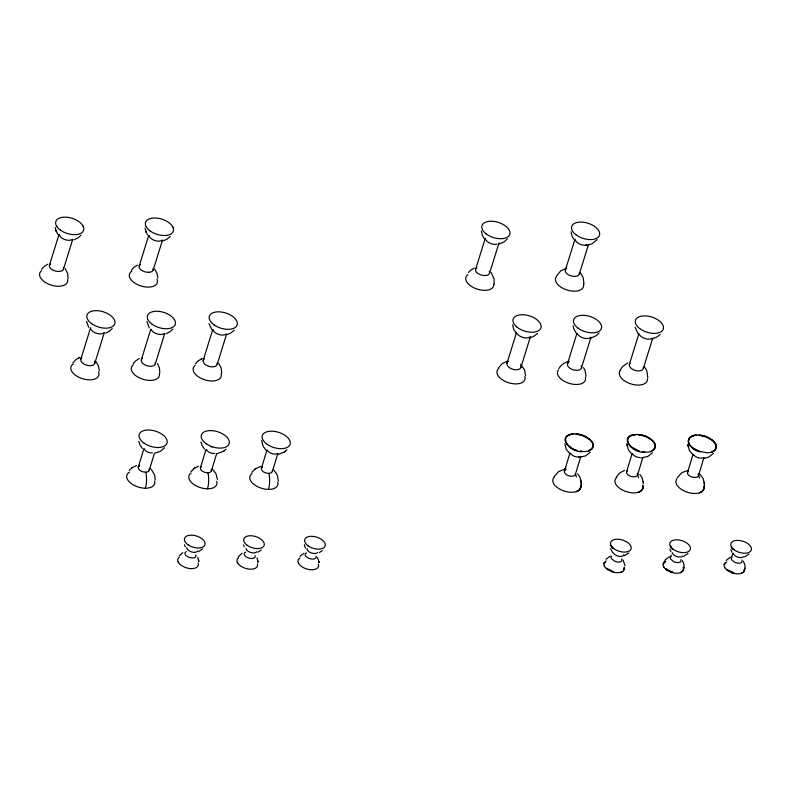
<?xml version="1.0" encoding="UTF-8"?>
<svg xmlns="http://www.w3.org/2000/svg" width="791" height="791" viewBox="0 0 791 791"><rect width="100%" height="100%" fill="white"/><g stroke="black" fill="none" stroke-linecap="round" stroke-linejoin="round"><path stroke-width="1.19" d="M155.254 479.89L154.552 474.916L151.536 469.725M278.373 481.066L277.295 475.114L273.933 470.151M221.757 373.016L221.134 367.983L218.652 363.237M684.136 567.74L684.007 564.645L682.386 560.631M745.132 568.324L745.003 565.229L743.372 561.215M583.966 284.107L583.194 277.522L580.297 272.727M68.145 278.689L67.601 273.37L65.159 268.614M647.829 377.9L646.9 370.979L644.645 367.113M159.841 373.006L159.426 367.934L157.449 363.593M494.088 284.187L494.118 279.164L491.31 272.677M580.831 487.671L580.861 485.298L580.129 489.154L580.97 486.94M642.984 488.265L643.014 485.892L642.282 489.748L643.123 487.533M703.941 488.848L703.98 486.475L703.239 490.321L703.654 489.619L701.973 491.587L699.363 492.823L702.695 490.934L700.213 492.546A14.554 7.969 17.3 0 1 682.376 490.025A14.554 7.969 17.3 0 1 676.898 478.881M589.829 439.519L582.72 435.574L576.016 434.121C584.43 432.875 601.249 445.58 588.464 451.008A14.554 7.969 17.3 0 1 583.887 451.582L579.951 451.186L582.512 451.523C572.229 453.688 555.193 435.792 573.317 434.101C558.377 434.694 567.74 449.763 577.222 450.534L573.089 448.972L568.699 446.124M651.972 440.112L644.863 436.167L638.169 434.714C646.573 433.468 663.402 446.173 650.607 451.602A14.554 7.969 17.3 0 1 646.029 452.175L642.104 451.78L644.655 452.116C634.382 454.281 617.346 436.385 635.47 434.694C620.53 435.287 629.883 450.356 639.375 451.127L630.852 446.717M690.869 446.322C685.224 441.961 690.108 434.388 696.436 435.277C681.773 435.722 690.306 451.137 700.342 451.71L693.845 448.813L690.187 445.649M565.17 439.42C568.828 425.36 605.837 441.378 588.464 451.008M627.312 440.014C630.981 425.954 667.99 441.971 650.607 451.602M712.938 440.696L705.829 436.751L699.135 435.297C707.579 434.041 724.289 446.786 711.574 452.185A14.554 7.969 17.3 0 1 706.996 452.749L698.809 451.246L691.818 447.301M605.975 560.859L603.968 563.33L605.679 561.659M664.104 562.243L663.214 563.894L665.785 561.392M725.1 562.826L724.2 564.477L726.781 561.976M575.423 474.293L580.871 456.298M698.532 475.47L703.98 457.475M703.664 489.609L704.089 488.106M593.359 446.223L591.965 449.051L588.642 450.929M655.512 446.816L654.117 449.644L650.785 451.523M688.279 440.597L689.673 437.769L693.183 435.811M716.478 447.399L715.084 450.227L711.574 452.185M623.575 570.637L624.435 567.641L623.496 570.894L621.153 571.952M683.276 567.078L683.464 570.449L680.398 572.516M743.817 571.784L744.677 568.788L743.728 572.041L741.394 573.099M570.004 452.907L564.418 471.248M693.114 454.083L687.527 472.425M143.873 448.774L138.267 467.184M149.272 470.23L154.433 453.273L160.435 451.325L164.528 447.785M266.992 449.95L261.386 468.351M272.391 471.396L277.878 453.342M200.42 467.778L205.996 449.456M211.424 470.823L216.566 453.905M626.561 471.841L632.138 453.52M637.566 474.887L642.717 457.979M516.434 332.813L506.982 363.267M520.982 367.242L530.148 337.52M576.926 333.387L567.473 363.84M581.474 367.825L590.887 337.5M638.802 333.98L629.339 364.433M643.34 368.418L652.753 338.093M90.639 327.593L80.83 359.193M94.831 363.178L104.224 332.912M150.794 329.264L141.332 359.776M155.333 363.761L164.726 333.486M212.67 329.857L203.198 360.37M217.199 364.344L226.592 334.079M49.457 265.153L59.009 234.492M63.369 269.415L72.693 239.455M139.186 266.013L148.738 235.342M153.098 270.265L162.422 240.316M475.727 268.95L485.279 238.269M489.649 272.974L498.983 243.005M565.456 269.8L574.642 240.306M579.378 273.834L588.356 245.012M731.527 557.704L732.881 553.384M670.541 557.121L671.223 555.005M663.718 562.826L665.162 559.899L669.384 556.686M620.154 370.208L622.626 366.54L627.579 362.97M556.35 276.217L560.809 270.769L566.574 268.179M238.289 556.854L242.016 553.216M498.3 368.122L502.048 363.682L507.664 361.012M558.792 368.695C560.928 364.849 564.932 361.952 569.332 361.457M554.026 476.686L558.733 471.485L565.041 469.172M616.179 477.28L619.333 473.305L624.475 470.319M677.145 477.863L681.842 472.652L688.15 470.348M580.535 488.442L578.854 490.41L576.253 491.646L579.566 489.817L577.094 491.369A14.554 7.969 17.3 0 1 558.436 488.344A14.554 7.969 17.3 0 1 554.659 476.835M642.688 489.036L641.007 491.003L638.396 492.239L641.728 490.361L639.247 491.962A14.554 7.969 17.3 0 1 620.589 488.937A14.554 7.969 17.3 0 1 616.812 477.428M133.125 363.761L135.291 361.151L139.265 358.442M190.898 471.812L193.933 468.598M251.864 472.395L254.9 469.182M41.616 269.316L43.98 266.646L47.648 264.243M131.346 270.176L133.699 267.506L137.377 265.094M72.92 362.772L76.134 359.43L79.97 357.403M195.288 363.939L198.501 360.597L202.338 358.57M179.27 555.915L182.77 552.652M299.997 556.409L303.833 553.384M112.243 328.522L109.603 331.073L105.697 333.14M172.735 329.096L170.105 331.656L166.189 333.713M682.821 571.201L683.681 568.205M129.348 470.388L131.781 468.005M599.034 332.952L596.493 335.522L590.847 338.212M80.949 235.154L78.428 237.567L74.047 239.802M590.294 452.195L585.696 455.873L578.883 457.356M652.437 452.788L647.839 456.466L641.036 457.949M713.403 453.372L708.805 457.05L704.227 458.355M170.332 236.4L166.654 239.396L162.521 240.988M234.215 330.163L230.932 332.932L227.472 334.504M202.634 548.855L198.64 551.634M468.44 272.47L471.08 269.909L474.363 268.119M226.008 449.179L224.239 450.791M286.975 449.763L285.205 451.364M507.427 238.763L504.144 241.908L498.37 244.271M597.156 239.624L591.668 244.053L585.498 245.388M660.149 334.425L657.41 336.699L652.723 338.805M537.573 333.426L533.599 336.412L529.99 337.737M682.673 556.073L682.593 556.142A5.745 3.134 18.4 0 1 676.631 556.478A5.745 3.134 18.4 0 1 672.182 552.602M743.659 556.656L743.589 556.726A5.745 3.134 18.4 0 1 737.627 557.062A5.745 3.134 18.4 0 1 733.168 553.186M611.651 556.132L611.581 556.202A5.745 3.026 17.6 0 0 611.354 558.555L614.35 561.037A5.745 3.026 17.6 0 0 621.518 561.205L621.855 558.851M670.897 556.706L670.827 556.765A5.745 3.026 17.6 0 0 670.6 559.118L673.596 561.6A5.745 3.026 17.6 0 0 680.764 561.768L681.1 559.415M731.893 557.279L731.813 557.348A5.745 3.026 17.6 0 0 731.596 559.702L734.582 562.183A5.745 3.026 17.6 0 0 741.76 562.352L742.096 559.998M261.277 550.052L257.886 552.197M322.263 550.635L319.267 552.632M605.916 559.326L610.138 556.122M726.148 560.473L730.38 557.269M132.463 467.501L136.398 465.583M194.616 468.094L198.541 466.176M216.487 453.856L223.556 451.295M255.582 468.677L260.546 466.463M278.491 454.311L284.523 451.869M223.438 451.384L224.436 450.643M284.404 451.968L285.403 451.226M131.593 468.153L132.581 467.412M193.736 468.747L194.734 468.005M254.702 469.33L255.701 468.588M628.786 552.919L624.386 555.747M688.032 553.482L683.632 556.32M749.018 554.066L744.618 556.894M711.752 452.106C726.81 443.711 700.589 431.609 693.005 435.89M78.774 357.868L79.298 357.661M201.141 359.035L201.665 358.827M564.23 469.271L566.396 469.122M59.028 271.471L58.88 271.481A7.277 3.915 15.2 0 0 63.409 267.823M148.757 272.331L148.599 272.331A7.277 3.915 15.2 0 0 153.128 268.673A7.287 3.915 15.2 0 0 153.049 268.436M58.781 271.481L58.811 271.481A7.277 3.915 15.2 0 1 50.149 267.931A7.287 3.915 15.2 0 1 50.397 263.986M148.51 272.341L148.54 272.331A7.277 3.915 15.2 0 1 139.878 268.792A7.287 3.915 15.2 0 1 140.521 264.599M639.968 457.544L639.741 457.544A5.705 3.095 18.1 0 1 632.721 454.004M731.873 572.743L733.929 572.931L726.81 569.362L728.086 570.865L731.873 572.743A10.688 5.853 17.3 0 0 742.62 572.852M670.877 572.16L672.943 572.348L665.824 568.778L667.09 570.281L670.877 572.16A10.688 5.853 17.3 0 0 681.624 572.269M611.631 571.596L613.697 571.784L606.578 568.215L607.844 569.718L611.631 571.596A10.688 5.853 17.3 0 0 622.379 571.705M212.255 468.944L215.943 473.641L217.426 479.415M150.102 468.351L150.814 468.974M693.124 455.161L689.317 450.415L687.972 444.71M699.244 473.542L703.051 478.288L704.395 483.993M632.157 454.578L628.351 449.832L627.006 444.127M570.004 453.985L566.198 449.239L564.853 443.533M629.231 445.066L629.913 445.738M567.078 444.473L567.76 445.145M520.587 364.295L524.532 369.812L525.55 375.626M266.142 450.425L263.166 446.351L261.683 440.567M516.266 333.189L513.804 329.54L512.558 324.893M713.887 441.675L716.458 446.559M652.921 441.091L654.76 443.474L655.502 445.976M590.768 440.498L592.607 442.881L593.349 445.382M95.919 361.645L98.272 365.442L99.399 370.672M204.464 449.08L202.209 445.768L200.944 441.951M142.311 448.487L140.056 445.175L138.791 441.358M154.522 269.019L156.836 272.855L157.923 278.036M484.794 239.406L482.441 235.609L481.343 230.962M639.83 474.392L642.084 477.715L643.439 483.41M577.687 473.799L579.941 477.121L581.286 482.817M211.751 329.491L209.022 323.608M58.287 234.907L56.299 231.536L55.251 227.422M147.334 234.818L144.98 228.283M146.543 227.353L146.147 226.681M56.823 226.493L56.408 225.801M638.07 333.792L635.133 327.345M576.204 333.199L573.969 329.313L573.089 325.783M149.212 327.968L146.908 321.403M88.721 327.385L86.476 321.344M573.811 239.317L572.17 236.46L571.072 231.822M583.451 367.558L585.024 370.396L586.042 376.209M612.62 552.622L610.583 548.489M298.682 563.597L298.375 563.024M237.666 562.974L237.34 562.361M178.44 562.45L178.113 561.837M317.448 557.408L318.981 561.887M724.823 567.661L724.477 567.009M663.837 567.078L663.491 566.435M604.591 566.514L604.245 565.862M172.764 226.888L173.12 227.66M83.045 226.028L83.401 226.799M305.524 547.955L304.664 545.879M185.282 546.808L184.432 544.732M257.026 557.892L258.064 562.48M197.78 557.319L198.808 561.511M244.192 546.71L243.559 544.91M623.14 560.068L624.959 565.585M730.825 549.636L731.883 552.148M669.829 549.053L670.887 551.564M145.524 231.021L146.028 232.396M55.805 230.161L55.983 230.665M56.092 230.952L56.299 231.536M642.707 485.041L643.103 486.663M688.21 471.456A5.705 3.184 15.8 0 0 688.714 475.262A5.705 3.184 15.8 0 0 694.824 477.448L695.052 477.438A5.705 3.184 15.8 0 0 698.275 473.947L699.491 478.15M638.535 477.566L637.398 473.404L637.566 474.056M575.532 473.849L576.382 476.973M698.364 473.987L698.532 474.64M744.45 568.146L744.815 569.767M683.454 567.572L683.829 569.184M624.208 566.999L624.583 568.62M304.555 545.483L304.377 544.613M703.931 486.425L704.069 487.236M580.812 485.249L580.95 486.07M688.299 441.437L688.427 442.228M627.332 440.854L627.421 441.655M565.179 440.261L565.278 441.062M318.991 562.025L319.05 562.658M258.034 561.689L257.955 560.977M198.788 561.116L198.709 560.404M318.941 561.561L319.02 562.272M704.405 484.24L704.484 486.01L704.306 482.105M581.286 483.074L581.375 484.834L581.197 480.928M687.962 444.463L688.051 446.608M643.35 481.521L643.439 483.667M626.996 443.88L627.095 446.025M493.881 284.276A14.554 7.969 17.3 0 1 476.103 288.735A14.554 7.969 17.3 0 1 467.877 274.655M489.273 271.254A7.277 3.915 15.2 0 1 485.18 275.545L484.923 275.545A7.277 3.915 15.2 0 1 476.825 272.588A7.277 3.915 15.2 0 1 476.933 267.813M496.827 244.142A7.277 4.054 19.5 0 1 494.889 244.37L494.642 244.37A7.277 4.054 19.4 0 1 485.753 239.653M583.382 283.86A14.554 7.969 17.3 0 1 567.898 290.267A14.554 7.969 17.3 0 1 556.607 276.385M579.279 272.747A7.277 3.915 15.2 0 1 574.909 276.405L574.652 276.405A7.277 3.915 15.2 0 1 566.979 273.824A7.277 3.915 15.2 0 1 565.931 269.187M586.556 245.002A7.277 4.054 19.5 0 1 584.618 245.23L584.361 245.22A7.277 4.054 19.4 0 1 575.106 239.159M647.453 378.909A14.554 7.969 17.3 0 1 631.03 383.951A14.554 7.969 17.3 0 1 620.273 370.495M643.32 367.083A7.287 4.182 16.7 0 1 635.262 370.475A7.287 4.182 16.7 0 1 630.032 363.247M652.1 338.34A7.287 3.777 17.8 0 1 644.863 338.479A7.287 3.777 17.8 0 1 639.217 334.099M585.34 377.109A14.554 7.969 17.3 0 1 570.163 383.645A14.554 7.969 17.3 0 1 558.406 369.901M581.177 365.778A7.287 4.182 16.7 0 1 573.95 370.03A7.287 4.182 16.7 0 1 568.156 362.654M586.615 338.548A7.277 3.777 17.7 0 1 577.361 333.515M590.877 337.144A7.287 3.777 17.8 0 1 586.863 338.548M524.838 376.526A14.554 7.969 17.3 0 1 508.672 382.775A14.554 7.969 17.3 0 1 498.785 368.458M520.953 365.907A7.287 4.182 16.7 0 1 512.222 369.09A7.287 4.182 16.7 0 1 508.405 361.517M530.375 336.57A7.287 3.777 17.8 0 1 523.751 337.658A7.287 3.777 17.8 0 1 517.126 333.545M637.309 473.364A5.705 3.184 15.8 0 1 631.515 476.577A5.705 3.184 15.8 0 1 627.243 470.872M575.413 473.463A5.715 3.184 15.8 0 1 568.798 475.826A5.715 3.184 15.8 0 1 565.09 470.279M570.568 453.411A5.705 3.095 18.1 0 0 577.588 456.951L577.816 456.951A5.715 3.095 18 0 0 579.279 456.783M693.687 454.588A5.705 3.095 18.1 0 0 700.707 458.127L700.935 458.127A5.705 3.095 18 0 0 703.347 457.574M623.951 554.531A5.745 3.134 18.4 0 1 619.086 556.33A5.745 3.134 18.4 0 1 613.213 552.84M607.844 569.718A10.688 5.853 17.3 0 1 604.136 562.688M667.09 570.281A10.688 5.853 17.3 0 1 663.382 563.251M728.086 570.865A10.688 5.853 17.3 0 1 724.378 563.835M72.416 239.208A7.277 4.054 19.4 0 1 68.738 240.306L68.52 240.296A7.287 4.054 19.4 0 1 59.345 234.897M67.65 279.539A14.554 7.969 17.3 0 1 50.644 284.918A14.554 7.969 17.3 0 1 41.567 270.7M162.135 240.059A7.277 4.054 19.4 0 1 158.467 241.156L158.249 241.156A7.287 4.054 19.4 0 1 148.995 235.421M156.994 279.134A14.554 7.969 17.3 0 1 140.877 285.937A14.554 7.969 17.3 0 1 131.86 271.175M226.137 334.128A7.287 3.777 17.7 0 1 218.336 334.277A7.287 3.777 17.7 0 1 212.937 329.372M217.169 363.01A7.287 4.173 16.7 0 1 208.616 366.243A7.287 4.173 16.7 0 1 204.414 358.748M221.075 373.659A14.554 7.969 17.3 0 1 204.731 379.828A14.554 7.969 17.3 0 1 195.15 365.442M164.439 333.397A7.287 3.777 17.7 0 1 157.211 333.931A7.287 3.777 17.7 0 1 151.2 329.442M155.303 362.416A7.287 4.173 16.7 0 1 146.75 365.66A7.287 4.173 16.7 0 1 142.548 358.155M159.357 373.698A14.554 7.969 17.3 0 1 142.35 379.077A14.554 7.969 17.3 0 1 133.274 364.859M104.096 332.665A7.287 3.777 17.7 0 1 96.611 333.327A7.287 3.777 17.7 0 1 90.619 328.522M94.534 361.131A7.287 4.173 16.7 0 1 86.961 365.294A7.287 4.173 16.7 0 1 81.859 357.71M98.48 371.859A14.554 7.969 17.3 0 1 82.363 378.662A14.554 7.969 17.3 0 1 73.345 363.89M207.944 472.791A14.554 5.824 -89.8 0 1 207.499 488.818M216.704 481.373A14.554 7.969 17.3 0 1 200.202 487.572A14.554 7.969 17.3 0 1 191.076 473.048M211.246 469.468A5.715 3.184 15.8 0 1 204.978 472.405A5.715 3.184 15.8 0 1 201.369 466.611M214.766 453.411A5.715 3.095 18 0 1 213.817 453.48L213.619 453.48A5.715 3.095 18.1 0 1 206.471 449.723M210.821 446.668A5.715 3.095 18 0 1 212.225 446.945M145.791 472.197A14.554 5.824 -89.8 0 1 145.346 488.225M138.198 466.413A14.554 5.824 -89.8 0 1 139.483 465.276M154.611 480.977A14.554 7.969 17.3 0 1 137.387 486.752A14.554 7.969 17.3 0 1 129.526 472.098M149.104 468.875A5.715 3.184 15.8 0 1 142.459 471.693A5.715 3.184 15.8 0 1 139.691 465.761M152.436 452.838A5.715 3.095 18 0 1 151.674 452.887L151.447 452.887A5.715 3.095 18.1 0 1 144.239 448.922M268.91 473.374A14.554 5.824 -89.8 0 1 268.465 489.392M261.732 467.125A14.554 5.824 -89.8 0 1 262.157 466.739M277.73 482.154A14.554 7.969 17.3 0 1 261 488.106A14.554 7.969 17.3 0 1 252.042 473.631M272.302 470.269A5.715 3.184 15.8 0 1 265.885 472.969A5.715 3.184 15.8 0 1 262.197 467.283M276.988 453.619A5.715 3.095 18 0 1 274.784 454.064L274.556 454.064A5.715 3.095 18.1 0 1 267.536 450.524M197.651 550.922A5.745 3.134 18.4 0 1 191.679 551.98A5.745 3.134 18.4 0 1 186.755 547.738M195.782 554.926A5.745 3.026 17.6 0 1 189.247 557.398A5.745 3.026 17.6 0 1 186.241 551.614M198.126 563.014A10.688 5.853 17.3 0 1 186.34 567.809A10.688 5.853 17.3 0 1 179.221 557.171M256.759 551.732A5.745 3.134 18.4 0 1 250.866 552.533A5.745 3.134 18.4 0 1 246.031 548.539M255.088 555.638A5.745 3.026 17.6 0 1 248.245 557.873A5.745 3.026 17.6 0 1 245.665 552.118M257.461 563.854A10.688 5.853 17.3 0 1 245.358 568.304A10.688 5.853 17.3 0 1 238.467 557.744M317.567 552.533A5.745 3.134 18.4 0 1 311.15 552.879A5.745 3.134 18.4 0 1 307.007 548.549M316.014 556.073A5.745 3.026 17.6 0 1 309.479 558.545A5.745 3.026 17.6 0 1 306.473 552.771M318.368 564.161A10.688 5.853 17.3 0 1 306.058 568.788A10.688 5.853 17.3 0 1 300.056 557.942M732.13 547.926L731.319 546.719L733.198 549.616L732.13 547.926M671.134 547.342L670.333 546.136L672.212 549.033L671.134 547.342M611.888 546.779L611.087 545.572L612.966 548.47L611.888 546.779M486.04 233.79A14.554 7.969 17.3 0 0 509.533 234.887A14.554 7.969 17.3 0 0 492.022 221.233A14.554 7.969 17.3 0 0 486.04 233.79M575.769 234.65A14.554 7.969 17.3 0 0 599.262 235.738A14.554 7.969 17.3 0 0 581.741 222.093A14.554 7.969 17.3 0 0 575.769 234.65M639.682 328.552A14.554 7.969 17.3 0 0 663.105 329.491A14.554 7.969 17.3 0 0 645.426 315.906A14.554 7.969 17.3 0 0 639.682 328.552M577.806 327.958A14.554 7.969 17.3 0 0 601.239 328.898A14.554 7.969 17.3 0 0 583.55 315.322A14.554 7.969 17.3 0 0 577.806 327.958M517.037 327.167A14.554 7.969 17.3 0 0 540.649 328.522A14.554 7.969 17.3 0 0 523.424 314.759A14.554 7.969 17.3 0 0 517.037 327.167M613.658 548.47A10.688 5.853 17.3 0 0 630.911 549.27A10.688 5.853 17.3 0 0 618.038 539.244A10.688 5.853 17.3 0 0 613.658 548.47M672.904 549.043A10.688 5.853 17.3 0 0 690.157 549.834A10.688 5.853 17.3 0 0 677.284 539.818A10.688 5.853 17.3 0 0 672.904 549.043M733.89 549.616A10.688 5.853 17.3 0 0 751.143 550.417A10.688 5.853 17.3 0 0 738.27 540.391A10.688 5.853 17.3 0 0 733.89 549.616M60.423 230.122A14.554 7.969 17.3 0 0 83.549 230.438A14.554 7.969 17.3 0 0 65.188 217.149A14.554 7.969 17.3 0 0 60.423 230.122M150.142 230.972A14.554 7.969 17.3 0 0 173.278 231.298A14.554 7.969 17.3 0 0 154.917 218A14.554 7.969 17.3 0 0 150.142 230.972M214.163 324.943A14.554 7.969 17.3 0 0 237.132 324.982A14.554 7.969 17.3 0 0 218.474 311.822A14.554 7.969 17.3 0 0 214.163 324.943M152.287 324.35A14.554 7.969 17.3 0 0 175.266 324.389A14.554 7.969 17.3 0 0 156.608 311.239A14.554 7.969 17.3 0 0 152.287 324.35M91.796 323.776A14.554 7.969 17.3 0 0 114.774 323.806A14.554 7.969 17.3 0 0 96.107 310.655A14.554 7.969 17.3 0 0 91.796 323.776M206.243 443.761A14.554 7.969 17.3 0 0 229.163 443.692A14.554 7.969 17.3 0 0 210.396 430.591A14.554 7.969 17.3 0 0 206.243 443.761M144.091 443.168A14.554 7.969 17.3 0 0 167.01 443.098A14.554 7.969 17.3 0 0 148.253 429.997A14.554 7.969 17.3 0 0 144.091 443.168M267.21 444.344A14.554 7.969 17.3 0 0 290.129 444.275A14.554 7.969 17.3 0 0 271.362 431.174A14.554 7.969 17.3 0 0 267.21 444.344M187.902 544.692A10.688 5.853 17.3 0 0 204.879 544.92A10.688 5.853 17.3 0 0 191.382 535.161A10.688 5.853 17.3 0 0 187.902 544.692M247.148 545.266A10.688 5.853 17.3 0 0 264.125 545.483A10.688 5.853 17.3 0 0 250.628 535.734A10.688 5.853 17.3 0 0 247.148 545.266M308.134 545.849A10.688 5.853 17.3 0 0 325.111 546.067A10.688 5.853 17.3 0 0 311.624 536.308A10.688 5.853 17.3 0 0 308.134 545.849"/></g></svg>
